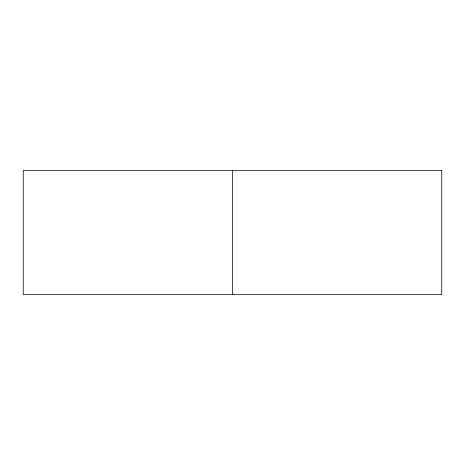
<?xml version="1.0" encoding="UTF-8"?>
<svg xmlns="http://www.w3.org/2000/svg" width="465" height="465" viewBox="0 0 465 465"><rect width="100%" height="100%" fill="white"/><g stroke="black" fill="none" stroke-linecap="round" stroke-linejoin="round"><path stroke-width="0.7" d="M232.5 170.51L232.5 294.49M441.75 170.51L23.25 170.51L23.25 294.49L441.75 294.49L441.75 170.51"/></g></svg>
